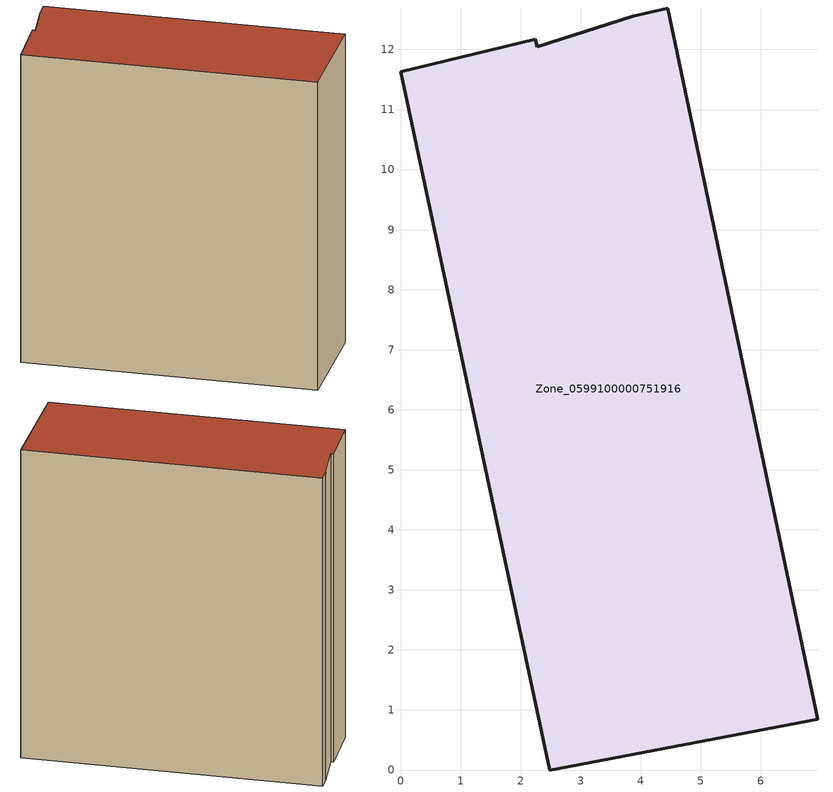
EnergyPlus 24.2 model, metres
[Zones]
Zone_0599100000751916
 floor ground (C_G): 2.27,12.05 3.86,12.55 4.45,12.69 6.95,0.85 2.48,0 0,11.63 2.25,12.17 z0
 wall outside (C_F): 2.25,12.17 0,11.63 2.48,0 6.95,0.85 4.45,12.69 3.86,12.55 2.27,12.05 2.25,12.17 z0:13.31
 roof outside (C_R): 3.86,12.55 2.27,12.05 2.25,12.17 0,11.63 2.48,0 6.95,0.85 4.45,12.69 z13.31
[BUILDING]
Pand.0599100000751916: North Axis=0; Terrain=City; Loads Convergence Tolerance Value=0.04; Temperature Convergence Tolerance Value=0.4; Solar Distribution=FullExterior; Maximum Number of Warmup Days=25; Minimum Number of Warmup Days=1
[Site:Location]
Rotterdam.The.Hague.AP_ZH_NLD Design_Conditions: Latitude=51.96; Longitude=4.45; Time Zone=1; Elevation=-4.5
[SITE:GROUNDTEMPERATURE:BUILDINGSURFACE]
18, 18, 18, 18, 18, 18, 18, 18, 18, 18, 18, 18
[MATERIAL] Thermal Absorptance=0.9; Solar Absorptance=0.7; Visible Absorptance=0.7
Name | Roughness | Thickness | Conductivity | Density | Specific Heat
G.TI.1946 | MediumSmooth | 0.15 | 1 | 540 | 1210
F.TI.1946 | Rough | 0.3 | 0.857143 | 1920 | 840
R.TI.1946 | MediumRough | 0.2 | 0.1 | 1500 | 1000
[CONSTRUCTION]
C_G: G.TI.1946
C_F: F.TI.1946
C_R: R.TI.1946
[ZONE]
Zone_0599100000751916: Type=1; Multiplier=1; Ceiling Height=Autocalculate; Volume=Autocalculate; Floor Area=autocalculate; Part of Total Floor Area=Yes
[ZONEINFILTRATION:DESIGNFLOWRATE]
Infil_Zone_0599100000751916: Zone or ZoneList or Space or SpaceList=Zone_0599100000751916; Schedule=AlwaysOn; Design Flow Rate Calculation Method=Flow/Area; Flow Rate per Floor Area=0.003; Constant Term Coefficient=1; Temperature Term Coefficient=0; Velocity Term Coefficient=0; Velocity Squared Term Coefficient=0
[HVACTEMPLATE:ZONE:IDEALLOADSAIRSYSTEM]
Zone_0599100000751916: Maximum Heating Supply Air Temperature=50; Minimum Cooling Supply Air Temperature=13; Maximum Heating Supply Air Humidity Ratio=0.0156; Minimum Cooling Supply Air Humidity Ratio=0.0077; Heating Limit=NoLimit; Cooling Limit=NoLimit; Dehumidification Control Type=ConstantSensibleHeatRatio; Cooling Sensible Heat Ratio=0.7; Dehumidification Setpoint=60; Humidification Control Type=None; Humidification Setpoint=30; Outdoor Air Method=None; Outdoor Air Flow Rate per Person=0.00944; Outdoor Air Flow Rate per Zone Floor Area=0; Outdoor Air Flow Rate per Zone=0; Demand Controlled Ventilation Type=None; Outdoor Air Economizer Type=NoEconomizer; Heat Recovery Type=None; Sensible Heat Recovery Effectiveness=0.7; Latent Heat Recovery Effectiveness=0.65
[ZONECONTROL:THERMOSTAT]
ThermostatControl_Zone_0599100000751916: Zone or ZoneList=Zone_0599100000751916; Control Type Schedule=DualSetpointControlType; Control 1=Thermostat_Zone_0599100000751916; Temperature Difference Between Cutout And Setpoint=0
[THERMOSTATSETPOINT:DUALSETPOINT]
Thermostat_Zone_0599100000751916: Heating Setpoint Temperature Schedule=HeatingSetpoint_Zone_0599100000751916; Cooling Setpoint Temperature Schedule=CoolingSetpoint_Zone_0599100000751916
[SCHEDULE:COMPACT]
HeatingSetpoint_Zone_0599100000751916: Through: 12/31, For: AllDays, Until: 24:00, 21
CoolingSetpoint_Zone_0599100000751916: Through: 12/31, For: AllDays, Until: 24:00, 24
DualSetpointControlType: Through: 12/31, For: AllDays, Until: 24:00, 4
AlwaysOn: Through: 12/31, For: AllDays, Until: 24:00, 1
